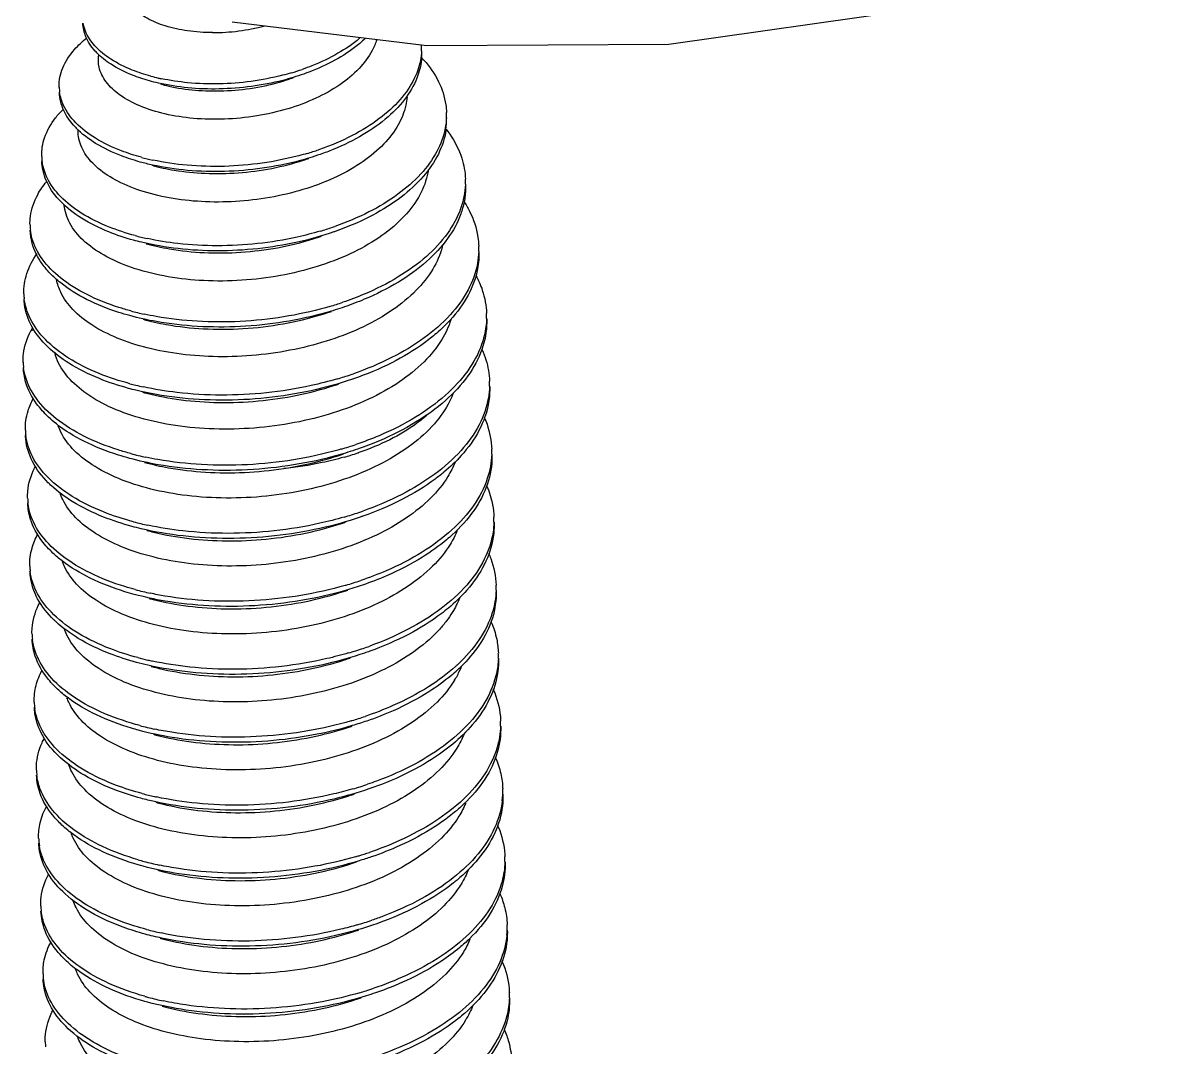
# Model space of a CAD drawing. Header units: millimetres. Extents: x 1760 to 2124, y -231 to 22.
# Drawn here: x 1901.739 to 1906.304, y -214.45 to -210.403 of the extents above; entities that cross this region are included whole.
import ezdxf

# ---------------------------------------------------------------- set-up
doc = ezdxf.new("R2010")
doc.units = ezdxf.units.MM

msp = doc.modelspace()

# ---------------------------------------------------------------- linework, layer by layer
at = {"color": 7, "linetype": 'Continuous'}
msp.add_line((1901.7697, -211.62), (1901.7834, -211.6127), dxfattribs=at)
msp.add_lwpolyline([(1902.5659, -210.3988), (1903.335, -210.492), (1904.2913, -210.487), (1905.2387, -210.3515), (1906.1203, -210.0899), (1906.8901, -209.713), (1907.5163, -209.2325), (1907.8921, -208.79)], dxfattribs=at)
for centre, radius, start, end in [((1902.4911, -209.6547), 0.7859, 277.3534, 284.8814), ((1902.489, -209.6457), 0.7952, 269.9437, 277.4243), ((1903.0642, -210.5012), 0.2504, 1.9175, 2.7029), ((1903.0672, -210.5011), 0.2473, 357.3324, 1.9215), ((1903.067, -210.5213), 0.2482, 355.7758, 1.9177), ((1902.4493, -209.8525), 0.7876, 254.8915, 257.1037), ((1902.5279, -209.6755), 0.9635, 286.4121, 289.063), ((1902.0542, -210.6512), 0.1724, 181.9379, 188.479), ((1902.46, -209.807), 0.8344, 257.088, 257.9641), ((1903.1267, -210.7853), 0.2866, 352.2297, 1.7807), ((1903.1279, -210.7651), 0.2848, 357.7656, 1.7948), ((1902.1694, -210.6034), 0.3078, 221.3547, 224.1718), ((1902.0031, -210.9241), 0.1904, 181.7668, 187.6599), ((1902.5441, -209.8404), 1.1239, 286.4312, 288.8646), ((1902.4573, -209.9988), 0.9679, 255.0301, 257.7483), ((1903.1951, -211.0304), 0.2927, 358.0372, 1.9397), ((1901.9872, -211.1946), 0.2208, 181.9341, 187.1316), ((1902.5687, -210.057), 1.2184, 288.8236, 289.3061), ((1902.4532, -210.2249), 1.0538, 255.0781, 256.4278), ((1902.4642, -210.1795), 1.1005, 256.4244, 257.6702), ((1902.5581, -210.0252), 1.252, 286.5, 288.8152), ((1903.2225, -211.2956), 0.3179, 358.1904, 1.8001), ((1901.9573, -211.467), 0.2152, 181.7396, 186.984), ((1902.5725, -210.2351), 1.3427, 286.409, 288.7015), ((1902.4619, -210.4311), 1.1489, 255.0355, 257.7577), ((1903.2605, -211.562), 0.3108, 358.2616, 1.9307), ((1902.0455, -211.765), 0.3116, 149.2944, 152.258), ((1901.973, -211.7362), 0.2336, 181.952, 186.8584), ((1902.5848, -210.4629), 1.4039, 286.4128, 288.726), ((1902.5963, -210.4977), 1.3673, 288.7345, 289.1389), ((1902.4671, -210.6773), 1.1912, 255.14, 256.2833), ((1902.4789, -210.6288), 1.2411, 256.2827, 257.7112), ((1903.2571, -211.8293), 0.3259, 358.2898, 1.8138), ((1901.9674, -212.0064), 0.2193, 181.7025, 186.8688), ((1902.597, -210.7121), 1.4321, 286.2419, 288.6428), ((1902.4813, -210.9179), 1.2285, 255.0846, 257.9195), ((1902.6879, -210.9979), 1.1661, 285.9232, 288.7206), ((1902.7008, -211.0366), 1.1253, 288.7351, 288.9781), ((1903.2805, -212.0979), 0.3113, 358.2785, 1.9049), ((1901.9903, -212.2734), 0.2334, 181.9917, 186.8914), ((1902.6064, -210.9785), 1.4348, 286.2716, 288.6932), ((1902.6201, -211.0199), 1.3912, 288.7023, 289.3914), ((1902.4878, -211.1962), 1.2189, 255.1601, 256.5778), ((1902.5007, -211.1425), 1.2741, 256.5739, 257.8295), ((1903.2745, -212.3667), 0.3259, 358.3084, 1.8372), ((1901.9882, -212.5436), 0.2226, 181.6958, 186.8219), ((1902.6143, -211.2439), 1.4381, 286.21, 288.6277), ((1902.4996, -211.4537), 1.2304, 255.0791, 257.9186), ((1902.5992, -211.1933), 1.4909, 286.0858, 286.2235), ((1903.2972, -212.635), 0.312, 358.2392, 1.8682), ((1902.0064, -212.8107), 0.2321, 182.0124, 186.9286), ((1902.6243, -211.5173), 1.4332, 286.2632, 288.6893), ((1902.6405, -211.5658), 1.3821, 288.6975, 289.8196), ((1903.2925, -212.9041), 0.3253, 358.3234, 1.8625), ((1902.5067, -211.7273), 1.2252, 255.1559, 257.0254), ((1902.5203, -211.6694), 1.2846, 257.0149, 257.8234), ((1902.9902, -212.4364), 0.6858, 311.982, 312.9583), ((1902.9785, -212.443), 0.704, 309.9475, 312.9408), ((1903.1218, -212.8017), 0.3794, 328.2729, 335.0236), ((1903.0062, -212.4731), 0.6632, 312.9559, 314.2319), ((1903.1484, -212.8145), 0.3499, 335.0799, 337.7254), ((1902.0077, -213.0808), 0.2247, 181.6964, 188.0805), ((1902.619, -211.739), 1.4822, 286.3193, 286.4932), ((1902.6325, -211.7837), 1.4354, 286.4824, 288.6236), ((1903.3106, -213.1722), 0.316, 358.2314, 1.8236), ((1902.5173, -211.9902), 1.2313, 255.0712, 257.9073), ((1902.022, -213.348), 0.2303, 182.0158, 186.9586), ((1902.6421, -212.0557), 1.432, 286.2547, 288.6841), ((1903.3133, -213.4414), 0.322, 353.601, 1.9009), ((1902.5258, -212.2583), 1.2317, 255.1514, 257.4701), ((1902.5399, -212.1963), 1.2952, 257.4529, 257.8199), ((1902.0271, -213.6179), 0.2266, 181.714, 189.4104), ((1902.5186, -212.589), 1.1676, 253.8511, 255.0492), ((1902.5351, -212.526), 1.2327, 255.065, 257.8959), ((1902.6386, -212.2837), 1.4744, 286.3157, 286.9005), ((1902.6516, -212.326), 1.4301, 286.8937, 288.6185), ((1903.3254, -213.7094), 0.3186, 358.2249, 1.7966), ((1902.0371, -213.8854), 0.2281, 181.9994, 186.9773), ((1902.5448, -212.789), 1.2385, 255.1469, 257.912), ((1902.6597, -212.5936), 1.4313, 286.2463, 288.6778), ((1903.3324, -213.9788), 0.3203, 354.7284, 1.9222), ((1902.0464, -214.155), 0.2286, 181.7471, 190.7375), ((1902.6707, -212.8683), 1.4249, 287.3082, 288.615), ((1902.5389, -213.1156), 1.1787, 254.3181, 255.0438), ((1902.553, -213.0613), 1.2348, 255.0608, 257.8847), ((1902.6583, -212.829), 1.4661, 286.3113, 287.3111), ((1903.3405, -214.2466), 0.3209, 358.2273, 1.7813), ((1902.9888, -213.7463), 0.756, 308.9824, 309.7034), ((1902.052, -214.4229), 0.2255, 181.9616, 186.981)]:
    msp.add_arc(centre, radius, start, end, dxfattribs=at)
for points, start_tangent, end_tangent in [([(1902.4882, -210.4408), (1902.3895, -210.434), (1902.3014, -210.4144), (1902.2292, -210.3837), (1902.177, -210.3441), (1902.1634, -210.3275)], (-0.999999, 0.001515), (-0.576495, 0.817101)), ([(1902.0309, -210.521), (1902.0241, -210.5137), (1901.9863, -210.4548), (1901.9754, -210.4035)], (-0.698826, 0.715292), (-0.035839, 0.999358)), ([(1902.244, -210.6129), (1902.1708, -210.5887), (1902.0861, -210.5458), (1902.0234, -210.4935), (1901.9856, -210.4346), (1901.9768, -210.4032)], (-0.965355, 0.260939), (-0.16855, 0.985693)), ([(1901.8819, -210.6571), (1901.8818, -210.6552), (1901.8963, -210.5802), (1901.9424, -210.5076), (1901.9905, -210.4618)], (-0.033157, 0.99945), (0.778424, 0.627739)), ([(1903.0722, -210.4604), (1903.069, -210.4632), (1902.9835, -210.5226), (1902.8807, -210.572), (1902.8426, -210.5861)], (-0.759244, -0.650806), (-0.945084, -0.326827)), ([(1903.0914, -210.4639), (1903.0696, -210.4833), (1902.9842, -210.5428), (1902.8813, -210.5921), (1902.8485, -210.6044)], (-0.724146, -0.689647), (-0.943126, -0.332436)), ([(1903.1368, -210.4685), (1903.119, -210.5114)], (-0.296594, -0.955004), (-0.466598, -0.884469)), ([(1902.2383, -210.6313), (1902.1715, -210.6089), (1902.0868, -210.5659), (1902.0309, -210.521)], (-0.963005, 0.269483), (-0.698826, 0.715292)), ([(1903.119, -210.5114), (1903.0673, -210.5824), (1902.991, -210.6469), (1902.8958, -210.7005), (1902.7856, -210.742), (1902.6625, -210.7702), (1902.5348, -210.7829), (1902.4125, -210.7798), (1902.3, -210.7621), (1902.2001, -210.7302), (1902.1209, -210.6867), (1902.0671, -210.6351), (1902.0398, -210.5778), (1902.0384, -210.5269)], (-0.466598, -0.884469), (0.164577, 0.986364)), ([(1903.3143, -210.5126), (1903.2991, -210.5895), (1903.2541, -210.6744), (1903.1811, -210.7536), (1903.0831, -210.824), (1902.9642, -210.8827), (1902.9075, -210.9039)], (-0.046352, -0.998925), (-0.946217, -0.323533)), ([(1903.3145, -210.5396), (1903.2998, -210.6096), (1903.2548, -210.6946), (1903.1818, -210.7738), (1903.0838, -210.8441), (1902.9648, -210.9028), (1902.9136, -210.9222)], (-0.073129, -0.997322), (-0.944505, -0.328498)), ([(1903.3132, -210.5384), (1903.3234, -210.5495), (1903.3814, -210.6348), (1903.4099, -210.7258), (1903.4126, -210.7562)], (0.68626, -0.727357), (0.031398, -0.999507)), ([(1902.8485, -210.6044), (1902.7654, -210.6296), (1902.6414, -210.6536), (1902.5145, -210.6635), (1902.3903, -210.659), (1902.2742, -210.6404), (1902.2383, -210.6313)], (-0.943126, -0.332436), (-0.963005, 0.269483)), ([(1902.8002, -210.5997), (1902.7648, -210.6094), (1902.6407, -210.6335), (1902.5138, -210.6434), (1902.3896, -210.6388), (1902.286, -210.623)], (-0.959189, -0.282765), (-0.978012, 0.20855)), ([(1902.2827, -210.6438), (1902.3146, -210.652), (1902.4189, -210.6682), (1902.5328, -210.6709), (1902.6519, -210.6589), (1902.767, -210.6323), (1902.8065, -210.6193)], (0.961938, -0.273267), (0.941687, 0.33649)), ([(1901.9384, -210.8068), (1901.9001, -210.749), (1901.8825, -210.6772)], (-0.660444, 0.750876), (-0.033157, 0.99945)), ([(1902.2073, -210.9338), (1902.1277, -210.9081), (1902.0253, -210.8585), (1901.948, -210.7978), (1901.8994, -210.7289), (1901.8837, -210.6767)], (-0.965838, 0.259145), (-0.146812, 0.989164)), ([(1903.2569, -210.696), (1903.252, -210.7281), (1903.2221, -210.8049)], (-0.084985, -0.996382), (-0.489375, -0.872073)), ([(1901.8128, -210.9299), (1901.8242, -210.8562), (1901.8674, -210.7779), (1901.8971, -210.7441)], (-0.030847, 0.999524), (0.703394, 0.7108)), ([(1903.4125, -210.7762), (1903.4076, -210.8191), (1903.3742, -210.9114), (1903.3111, -210.9994), (1903.2205, -211.0799), (1903.1058, -211.1499), (1902.9715, -211.2069)], (-0.03892, -0.999242), (-0.943764, -0.33062)), ([(1902.2018, -210.9523), (1902.1283, -210.9283), (1902.026, -210.8786), (1901.9487, -210.8179)], (-0.963969, 0.266015), (-0.696556, 0.717503)), ([(1903.2221, -210.8049), (1903.165, -210.8809), (1903.0835, -210.95), (1902.9801, -211.0096), (1902.8613, -211.0564), (1902.731, -211.0894), (1902.5957, -211.1072), (1902.4604, -211.1095), (1902.3318, -211.0966), (1902.2138, -211.0689), (1902.1138, -211.0284), (1902.0363, -210.9774), (1901.9835, -210.918), (1901.9582, -210.8521), (1901.9564, -210.8262)], (-0.489375, -0.872073), (0.016506, 0.999864)), ([(1903.4107, -210.824), (1903.4082, -210.8393), (1903.3749, -210.9316), (1903.3117, -211.0196), (1903.2211, -211.1), (1903.1064, -211.17), (1902.9722, -211.2271), (1902.9671, -211.2289)], (-0.135014, -0.990844), (-0.945228, -0.326411)), ([(1903.4113, -210.8224), (1903.4256, -210.8419), (1903.4732, -210.9373), (1903.4876, -211.0205)], (0.612546, -0.790435), (0.03362, -0.999435)), ([(1902.9136, -210.9222), (1902.8299, -210.9477), (1902.6847, -210.9769), (1902.5356, -210.9895), (1902.3889, -210.9852), (1902.2511, -210.9644), (1902.2018, -210.9523)], (-0.944505, -0.328498), (-0.963969, 0.266015)), ([(1902.862, -210.9184), (1902.8292, -210.9275), (1902.6841, -210.9567), (1902.5349, -210.9694), (1902.3883, -210.9651), (1902.2519, -210.9446)], (-0.959101, -0.283064), (-0.977219, 0.212232)), ([(1902.176, -211.2616), (1902.0776, -211.2286), (1901.9699, -211.1743), (1901.8879, -211.1089), (1901.8351, -211.0352), (1901.8138, -210.9566), (1901.8135, -210.9501)], (-0.964513, 0.264035), (-0.030847, 0.999524)), ([(1902.1819, -211.2432), (1902.0769, -211.2085), (1901.9692, -211.1542), (1901.8873, -211.0887), (1901.8345, -211.0151), (1901.8144, -210.9495)], (-0.966249, 0.25761), (-0.132725, 0.991153)), ([(1902.2488, -210.9653), (1902.3367, -210.9846), (1902.4583, -210.997), (1902.5892, -210.9949), (1902.7218, -210.9773), (1902.8473, -210.9451), (1902.8686, -210.9379)], (0.963243, -0.26863), (0.943713, 0.330765)), ([(1903.3406, -210.9836), (1903.3366, -211.0053), (1903.3015, -211.0927)], (-0.140815, -0.990036), (-0.503449, -0.864025)), ([(1901.7665, -211.2021), (1901.7682, -211.167), (1901.7968, -211.0814), (1901.8317, -211.03)], (-0.033681, 0.999433), (0.633998, 0.773335)), ([(1903.4876, -211.0404), (1903.4686, -211.1373), (1903.4164, -211.2347), (1903.3332, -211.3256), (1903.222, -211.4066), (1903.0872, -211.475), (1903.0031, -211.5069)], (-0.034262, -0.999413), (-0.947136, -0.320832)), ([(1903.4883, -211.0406), (1903.4884, -211.0571), (1903.4823, -211.1108)], (0.03362, -0.999435), (-0.198108, -0.98018)), ([(1903.3015, -211.0927), (1903.2368, -211.1761), (1903.1448, -211.2517), (1903.0315, -211.3154), (1902.9011, -211.3656), (1902.756, -211.4012), (1902.6033, -211.42), (1902.4533, -211.4213), (1902.3126, -211.4059), (1902.1821, -211.374), (1902.0704, -211.3272), (1901.985, -211.2689), (1901.9289, -211.2031), (1901.9024, -211.1304), (1901.9013, -211.1206)], (-0.503449, -0.864025), (-0.080211, 0.996778)), ([(1903.4823, -211.1108), (1903.4693, -211.1575), (1903.4171, -211.2548), (1903.3338, -211.3457)], (-0.198108, -0.98018), (-0.749248, -0.66229)), ([(1903.4814, -211.108), (1903.5036, -211.1462), (1903.5369, -211.2488), (1903.5402, -211.2856)], (0.547181, -0.837014), (0.031465, -0.999505)), ([(1901.8451, -211.3914), (1901.8151, -211.3553), (1901.7748, -211.2729), (1901.7672, -211.2222)], (-0.688579, 0.725161), (-0.033681, 0.999433)), ([(1902.1652, -211.541), (1902.1174, -211.527), (1901.9896, -211.4753), (1901.8873, -211.4104), (1901.8145, -211.3351), (1901.7742, -211.2528), (1901.7681, -211.2221)], (-0.965998, 0.258548), (-0.124105, 0.992269)), ([(1902.9671, -211.2289), (1902.8236, -211.2692), (1902.6665, -211.2949), (1902.5071, -211.3035), (1902.3517, -211.2948), (1902.2066, -211.2694), (1902.176, -211.2616)], (-0.945228, -0.326411), (-0.964513, 0.264035)), ([(1902.2257, -211.2752), (1902.3174, -211.2955), (1902.455, -211.3104), (1902.6001, -211.3089), (1902.7453, -211.2909), (1902.8854, -211.2566), (1902.9192, -211.2454)], (0.963957, -0.266058), (0.944689, 0.327966)), ([(1902.9136, -211.2256), (1902.8229, -211.2491), (1902.6658, -211.2748), (1902.5064, -211.2833), (1902.351, -211.2746), (1902.2292, -211.2546)], (-0.958776, -0.284162), (-0.976923, 0.21359)), ([(1903.3984, -211.2773), (1903.3958, -211.2881), (1903.3586, -211.3756)], (-0.213382, -0.976969), (-0.51302, -0.858377)), ([(1901.7422, -211.4735), (1901.7539, -211.3936), (1901.7944, -211.3146)], (-0.030519, 0.999534), (0.577735, 0.816225)), ([(1903.5402, -211.3056), (1903.535, -211.354), (1903.4979, -211.458), (1903.4269, -211.5569), (1903.3249, -211.6472), (1903.1958, -211.7256), (1903.0446, -211.7894)], (-0.031532, -0.999503), (-0.944725, -0.327864)), ([(1903.5409, -211.3057), (1903.5357, -211.3741), (1903.4985, -211.4781), (1903.4276, -211.577), (1903.3729, -211.6299)], (0.031465, -0.999505), (-0.758125, -0.652109)), ([(1903.3586, -211.3756), (1903.293, -211.4595), (1903.2, -211.5368), (1903.0846, -211.6032), (1902.9541, -211.6554), (1902.8127, -211.6929), (1902.6615, -211.7156), (1902.5088, -211.7218), (1902.3634, -211.7119), (1902.2298, -211.687), (1902.1109, -211.6481), (1902.0111, -211.5965), (1901.9361, -211.5354), (1901.8881, -211.4673), (1901.8715, -211.4172)], (-0.51302, -0.858377), (-0.187152, 0.982331)), ([(1903.3338, -211.3457), (1903.2226, -211.4268), (1903.0879, -211.4951), (1903.0094, -211.5251)], (-0.749248, -0.66229), (-0.945639, -0.325218)), ([(1902.1607, -211.5597), (1902.118, -211.5471), (1901.9903, -211.4954), (1901.8879, -211.4305), (1901.8451, -211.3914)], (-0.964723, 0.263267), (-0.688579, 0.725161)), ([(1903.5292, -211.4007), (1903.5544, -211.459), (1903.5711, -211.5515)], (0.473295, -0.880904), (0.033527, -0.999438)), ([(1901.8379, -211.6841), (1901.8278, -211.674), (1901.7681, -211.5915), (1901.7434, -211.5034), (1901.7429, -211.4937)], (-0.720894, 0.693045), (-0.030519, 0.999534)), ([(1902.1616, -211.8287), (1902.0399, -211.7884), (1901.9191, -211.7273), (1901.8271, -211.6539), (1901.7675, -211.5713), (1901.7437, -211.4931)], (-0.966535, 0.256535), (-0.121356, 0.992609)), ([(1903.0094, -211.5251), (1902.9348, -211.5483), (1902.7694, -211.5845), (1902.5983, -211.6026), (1902.4283, -211.6021), (1902.266, -211.5832), (1902.1607, -211.5597)], (-0.945639, -0.325218), (-0.964723, 0.263267)), ([(1902.9518, -211.5231), (1902.9341, -211.5282), (1902.7688, -211.5644), (1902.5977, -211.5825), (1902.4276, -211.5819), (1902.2653, -211.5631), (1902.2183, -211.5538)], (-0.959212, -0.282687), (-0.977188, 0.212375)), ([(1902.2132, -211.5741), (1902.305, -211.5947), (1902.4517, -211.6114), (1902.6083, -211.6108), (1902.7678, -211.5918), (1902.9196, -211.5553), (1902.9587, -211.5426)], (0.964365, -0.264575), (0.945229, 0.326407)), ([(1903.5711, -211.5714), (1903.5518, -211.6731), (1903.4968, -211.7773), (1903.4085, -211.8745), (1903.2903, -211.9611), (1903.1468, -212.0341), (1903.0548, -212.069)], (-0.030325, -0.99954), (-0.947457, -0.319883)), ([(1903.5717, -211.5716), (1903.5719, -211.5858), (1903.5524, -211.6933), (1903.4975, -211.7975), (1903.4091, -211.8946), (1903.2909, -211.9813), (1903.1475, -212.0543), (1903.0611, -212.0872)], (0.033527, -0.999438), (-0.94605, -0.324021)), ([(1903.4298, -211.5768), (1903.3943, -211.654)], (-0.301419, -0.953492), (-0.520009, -0.85416)), ([(1901.7396, -211.7442), (1901.7409, -211.7103), (1901.7697, -211.62)], (-0.033964, 0.999423), (0.465258, 0.885175)), ([(1903.3943, -211.654), (1903.3242, -211.7419), (1903.2266, -211.8215), (1903.1044, -211.8902), (1902.9645, -211.9443), (1902.8119, -211.9826), (1902.653, -212.0038), (1902.4939, -212.0075), (1902.3415, -211.994), (1902.2003, -211.9637), (1902.0774, -211.9182), (1901.9795, -211.8606), (1901.9088, -211.7932), (1901.8676, -211.7175), (1901.864, -211.7045)], (-0.520009, -0.85416), (-0.237054, 0.971496)), ([(1903.3729, -211.6299), (1903.3255, -211.6674), (1903.1964, -211.7458), (1903.0453, -211.8095), (1903.0407, -211.8111)], (-0.758125, -0.652109), (-0.945888, -0.324493)), ([(1902.1556, -211.847), (1902.0406, -211.8086), (1901.9198, -211.7475), (1901.8379, -211.6841)], (-0.965005, 0.262232), (-0.720894, 0.693045)), ([(1903.5539, -211.6945), (1903.5787, -211.7768), (1903.5828, -211.8189)], (0.402344, -0.915489), (0.031685, -0.999498)), ([(1901.8394, -211.9604), (1901.7928, -211.9079), (1901.7492, -211.821), (1901.7402, -211.7643)], (-0.727451, 0.686159), (-0.033964, 0.999423)), ([(1902.1651, -212.105), (1902.1151, -212.0904), (1901.9791, -212.0358), (1901.87, -211.9672), (1901.7921, -211.8877), (1901.7485, -211.8008), (1901.7411, -211.7641)], (-0.966212, 0.257748), (-0.119337, 0.992854)), ([(1903.0407, -211.8111), (1902.8781, -211.8564), (1902.7015, -211.8848), (1902.5224, -211.8938), (1902.348, -211.8836), (1902.1853, -211.8547), (1902.1556, -211.847)], (-0.945888, -0.324493), (-0.965005, 0.262232)), ([(1902.2111, -211.8622), (1902.2269, -211.8663), (1902.3634, -211.8922), (1902.512, -211.9028), (1902.6681, -211.8968), (1902.8229, -211.8741), (1902.9677, -211.836), (1902.987, -211.8296)], (0.964702, -0.263345), (0.945549, 0.32548)), ([(1902.9815, -211.8096), (1902.8774, -211.8362), (1902.7008, -211.8646), (1902.5218, -211.8737), (1902.3474, -211.8634), (1902.2147, -211.8415)], (-0.959208, -0.282702), (-0.977072, 0.212908)), ([(1903.5828, -211.839), (1903.5782, -211.8847), (1903.5416, -211.9914), (1903.4702, -212.093), (1903.3669, -212.1858), (1903.2358, -212.2664), (1903.082, -212.3321)], (-0.029817, -0.999555), (-0.943268, -0.332032)), ([(1903.5835, -211.8391), (1903.5789, -211.9048), (1903.5422, -212.0115), (1903.4708, -212.1131), (1903.4029, -212.1782)], (0.031685, -0.999498), (-0.768447, -0.639914)), ([(1901.7482, -212.0129), (1901.7587, -211.9362), (1901.7795, -211.8866)], (-0.030097, 0.999547), (0.472378, 0.881396)), ([(1903.4402, -211.8651), (1903.4263, -211.8968), (1903.3649, -211.9869), (1903.2753, -212.0694), (1903.1611, -212.1413), (1903.027, -212.2001), (1902.8783, -212.2438), (1902.7209, -212.2709), (1902.5613, -212.2807), (1902.4057, -212.2732), (1902.2604, -212.249), (1902.1313, -212.2094), (1902.0235, -212.1563), (1901.9414, -212.0923), (1901.8883, -212.0202), (1901.8774, -211.9948)], (-0.356686, -0.934224), (-0.33586, 0.941912)), ([(1902.1606, -212.1238), (1902.1157, -212.1106), (1901.9798, -212.056), (1901.8707, -211.9874), (1901.8394, -211.9604)], (-0.965029, 0.262142), (-0.727451, 0.686159)), ([(1903.3406, -211.9485), (1903.2947, -211.9857), (1903.1885, -212.05), (1903.0667, -212.1008)], (-0.74167, -0.670764), (-0.945642, -0.32521)), ([(1903.562, -211.9616), (1903.5729, -211.9891), (1903.5916, -212.0876)], (0.407364, -0.913266), (0.033202, -0.999449)), ([(1901.8514, -212.2323), (1901.8386, -212.2199), (1901.7765, -212.1364), (1901.7498, -212.0473), (1901.7489, -212.0331)], (-0.733453, 0.67974), (-0.030097, 0.999547)), ([(1902.1756, -212.3744), (1902.0568, -212.3355), (1901.9328, -212.2739), (1901.8379, -212.1997), (1901.7759, -212.1162), (1901.7497, -212.0326)], (-0.966614, 0.256237), (-0.119577, 0.992825)), ([(1903.0611, -212.0872), (1902.9846, -212.1111), (1902.8086, -212.1497), (1902.6266, -212.1691), (1902.4457, -212.1686), (1902.2731, -212.1488), (1902.1606, -212.1238)], (-0.94605, -0.324021), (-0.965029, 0.262142)), ([(1902.9975, -212.087), (1902.9839, -212.0909), (1902.8079, -212.1296), (1902.6259, -212.1489), (1902.445, -212.1485), (1902.2724, -212.1286), (1902.2242, -212.1192)], (-0.960026, -0.27991), (-0.977778, 0.209642)), ([(1902.7693, -212.1639), (1902.9246, -212.1312), (1903.0044, -212.1067)], (0.988487, 0.151307), (0.94569, 0.325071)), ([(1903.0078, -212.1193), (1902.9207, -212.1408), (1902.7693, -212.1639)], (-0.96156, -0.274594), (-0.995232, -0.097537)), ([(1903.5916, -212.1073), (1903.5742, -212.2039), (1903.5209, -212.3087), (1903.4341, -212.4066), (1903.3171, -212.4941), (1903.1746, -212.568), (1903.0737, -212.6067)], (-0.029912, -0.999553), (-0.947538, -0.319645)), ([(1903.5922, -212.1077), (1903.5924, -212.1162), (1903.5748, -212.2241), (1903.5216, -212.3288), (1903.4347, -212.4267), (1903.4133, -212.4454)], (0.033202, -0.999449), (-0.766127, -0.642689)), ([(1901.757, -212.2815), (1901.7578, -212.253), (1901.7844, -212.1625), (1901.7889, -212.154)], (-0.034597, 0.999401), (0.475044, 0.879962)), ([(1902.2192, -212.1397), (1902.3143, -212.161), (1902.4602, -212.1782), (1902.6142, -212.1793), (1902.7693, -212.1639)], (0.964752, -0.26316), (0.988487, 0.151307)), ([(1903.4471, -212.1385), (1903.4184, -212.1953)], (-0.371042, -0.928616), (-0.52497, -0.851121)), ([(1903.4184, -212.1953), (1903.3499, -212.2808), (1903.2549, -212.359), (1903.1362, -212.4268), (1903.0008, -212.4808), (1902.8536, -212.5197), (1902.6995, -212.5427), (1902.5439, -212.5493), (1902.3934, -212.5394), (1902.2531, -212.5137), (1902.1279, -212.4731), (1902.0249, -212.4203), (1901.9469, -212.3576), (1901.8959, -212.2866), (1901.8851, -212.2604)], (-0.52497, -0.851121), (-0.321617, 0.94687)), ([(1903.4029, -212.1782), (1903.3675, -212.2059), (1903.2364, -212.2866), (1903.0827, -212.3523), (1903.0715, -212.3562)], (-0.768447, -0.639914), (-0.946075, -0.323948)), ([(1902.1698, -212.3928), (1902.0574, -212.3556), (1901.9335, -212.294), (1901.8514, -212.2323)], (-0.965137, 0.261747), (-0.733453, 0.67974)), ([(1903.5724, -212.2341), (1903.595, -212.3077), (1903.6002, -212.3562)], (0.396312, -0.918116), (0.032069, -0.999486)), ([(1901.8572, -212.4981), (1901.8138, -212.4502), (1901.7682, -212.3636), (1901.7576, -212.3017)], (-0.727895, 0.685689), (-0.034597, 0.999401)), ([(1902.1828, -212.6426), (1902.1412, -212.6307), (1902.0038, -212.5769), (1901.893, -212.509), (1901.8132, -212.43), (1901.7675, -212.3434), (1901.7585, -212.3014)], (-0.966191, 0.257829), (-0.11985, 0.992792)), ([(1903.0715, -212.3562), (1902.9125, -212.4007), (1902.7325, -212.4304), (1902.5498, -212.4404), (1902.3718, -212.4306), (1902.2055, -212.4019), (1902.1698, -212.3928)], (-0.946075, -0.323948), (-0.965137, 0.261747)), ([(1902.2285, -212.4088), (1902.2546, -212.4155), (1902.3952, -212.4406), (1902.5443, -212.4499), (1902.7001, -212.4429), (1902.856, -212.4191), (1903.003, -212.3796), (1903.0141, -212.3759)], (0.96487, -0.262729), (0.945781, 0.324806)), ([(1903.0084, -212.3558), (1902.9118, -212.3806), (1902.7318, -212.4102), (1902.5492, -212.4202), (1902.3712, -212.4105), (1902.2321, -212.3879)], (-0.959896, -0.280356), (-0.977513, 0.210874)), ([(1903.6003, -212.3763), (1903.5967, -212.4156), (1903.5622, -212.5224), (1903.4928, -212.6244), (1903.3912, -212.7179), (1903.2616, -212.7993), (1903.1091, -212.866)], (-0.029517, -0.999564), (-0.940753, -0.339094)), ([(1903.6009, -212.3764), (1903.5974, -212.4357), (1903.5628, -212.5426), (1903.4934, -212.6446), (1903.4201, -212.7157)], (0.032069, -0.999486), (-0.768725, -0.63958)), ([(1901.7657, -212.5502), (1901.7745, -212.4788), (1901.7972, -212.4234)], (-0.029885, 0.999553), (0.474111, 0.880465)), ([(1903.4555, -212.4079), (1903.4271, -212.4639)], (-0.373455, -0.927648), (-0.52497, -0.851121)), ([(1903.4271, -212.4639), (1903.358, -212.5501), (1903.2613, -212.6292), (1903.1423, -212.6967), (1903.0081, -212.7499), (1902.8598, -212.7888), (1902.7017, -212.812), (1902.5428, -212.8178), (1902.3925, -212.8068), (1902.2547, -212.7806), (1902.1306, -212.7393), (1902.0275, -212.685), (1901.9509, -212.6213), (1901.9026, -212.551), (1901.8951, -212.5327)], (-0.52497, -0.851121), (-0.338225, 0.941065)), ([(1903.4133, -212.4454), (1903.3177, -212.5142), (1903.1753, -212.5882), (1903.0802, -212.6248)], (-0.766127, -0.642689), (-0.9461, -0.323874)), ([(1902.1785, -212.6614), (1902.1419, -212.6508), (1902.0045, -212.5971), (1901.8937, -212.5292), (1901.8572, -212.4981)], (-0.965046, 0.262082), (-0.727895, 0.685689)), ([(1903.5792, -212.4985), (1903.5881, -212.5202), (1903.609, -212.6249)], (0.408058, -0.912956), (0.032621, -0.999468)), ([(1901.8693, -212.7699), (1901.8608, -212.7618), (1901.7967, -212.6788), (1901.7678, -212.5899), (1901.7663, -212.5703)], (-0.73434, 0.678781), (-0.029885, 0.999553)), ([(1902.1929, -212.9116), (1902.0823, -212.876), (1901.9568, -212.8152), (1901.8601, -212.7417), (1901.796, -212.6587), (1901.7671, -212.57)], (-0.966574, 0.256389), (-0.119086, 0.992884)), ([(1903.0802, -212.6248), (1903.013, -212.646), (1902.8373, -212.6857), (1902.6552, -212.7062), (1902.4738, -212.7068), (1902.3004, -212.688), (1902.1785, -212.6614)], (-0.9461, -0.323874), (-0.965046, 0.262082)), ([(1902.2372, -212.6774), (1902.2529, -212.6815), (1902.3912, -212.7077), (1902.5414, -212.7184), (1902.7, -212.7124), (1902.8579, -212.6892), (1903.0058, -212.6502), (1903.0228, -212.6445)], (0.964866, -0.262741), (0.945785, 0.324793)), ([(1903.0123, -212.6258), (1902.8366, -212.6656), (1902.6545, -212.686), (1902.4731, -212.6867), (1902.2998, -212.6679), (1902.2421, -212.6569)], (-0.960848, -0.277078), (-0.977777, 0.209647)), ([(1903.609, -212.6446), (1903.5936, -212.7348), (1903.5424, -212.8399), (1903.4575, -212.9383)], (-0.030439, -0.999537), (-0.731827, -0.681491)), ([(1903.6097, -212.645), (1903.6097, -212.6471), (1903.5943, -212.755), (1903.5431, -212.86), (1903.4688, -212.9483)], (0.032621, -0.999468), (-0.716468, -0.69762)), ([(1901.7744, -212.8188), (1901.7748, -212.7956), (1901.7993, -212.7051), (1901.8059, -212.692)], (-0.034903, 0.999391), (0.472572, 0.881292)), ([(1903.4649, -212.6749), (1903.4358, -212.7326)], (-0.368447, -0.929649), (-0.52497, -0.851121)), ([(1903.4201, -212.7157), (1903.3919, -212.738), (1903.2623, -212.8195), (1903.1097, -212.8861), (1903.0889, -212.8935)], (-0.768725, -0.63958), (-0.946064, -0.323981)), ([(1903.4358, -212.7326), (1903.4128, -212.7661), (1903.3859, -212.7986), (1903.355, -212.8301)], (-0.52497, -0.851121), (-0.727071, -0.686563)), ([(1902.1872, -212.9301), (1902.083, -212.8961), (1901.9575, -212.8353), (1901.8693, -212.7699)], (-0.965128, 0.261778), (-0.73434, 0.678781)), ([(1903.355, -212.8301), (1903.2576, -212.9061), (1903.1378, -212.9715), (1903.0024, -213.0232), (1902.8554, -213.0601), (1902.7024, -213.0813), (1902.5488, -213.0864), (1902.4006, -213.0754), (1902.2624, -213.0489), (1902.1393, -213.0079), (1902.0383, -212.955), (1901.9622, -212.8926), (1901.9125, -212.8221), (1901.9024, -212.7973)], (-0.727071, -0.686563), (-0.319813, 0.947481)), ([(1903.5895, -212.7708), (1903.6112, -212.8387), (1903.6177, -212.8935)], (0.39825, -0.917277), (0.032486, -0.999472)), ([(1901.875, -213.0358), (1901.8351, -212.9924), (1901.7873, -212.9061), (1901.775, -212.839)], (-0.728586, 0.684955), (-0.034903, 0.999391)), ([(1902.2001, -213.1799), (1902.1675, -213.1706), (1902.0287, -213.1178), (1901.9162, -213.0507), (1901.8344, -212.9722), (1901.7866, -212.886), (1901.7759, -212.8387)], (-0.966158, 0.257949), (-0.120438, 0.992721)), ([(1903.0889, -212.8935), (1902.9403, -212.9357), (1902.7607, -212.9664), (1902.578, -212.9776), (1902.3995, -212.969), (1902.2323, -212.9414), (1902.1872, -212.9301)], (-0.946064, -0.323981), (-0.965128, 0.261778)), ([(1903.0256, -212.8931), (1902.9396, -212.9155), (1902.76, -212.9463), (1902.5774, -212.9574), (1902.3989, -212.9489), (1902.2494, -212.9252)], (-0.959935, -0.280223), (-0.977498, 0.210947)), ([(1902.246, -212.946), (1902.2593, -212.9496), (1902.398, -212.9761), (1902.5485, -212.987), (1902.7063, -212.9813), (1902.862, -212.9587), (1903.009, -212.9206), (1903.0315, -212.9131)], (0.964861, -0.262762), (0.94579, 0.32478)), ([(1903.6177, -212.9136), (1903.6151, -212.9465), (1903.5826, -213.0535), (1903.5152, -213.1559), (1903.4155, -213.2499), (1903.2874, -213.3322), (1903.1361, -213.3998), (1903.1008, -213.4122)], (-0.029278, -0.999571), (-0.947239, -0.320528)), ([(1903.6183, -212.9136), (1903.6157, -212.9666), (1903.5833, -213.0736), (1903.5159, -213.176), (1903.4373, -213.2531)], (0.032486, -0.999472), (-0.768972, -0.639283)), ([(1901.7831, -213.0874), (1901.7905, -213.0215), (1901.8149, -212.9601)], (-0.03, 0.99955), (0.475741, 0.879586)), ([(1903.4489, -212.9462), (1903.3422, -213.0265), (1903.2011, -213.1013), (1903.0909, -213.144)], (-0.743332, -0.668923), (-0.947576, -0.31953)), ([(1903.4306, -212.9828), (1903.3428, -213.0466), (1903.2017, -213.1215), (1903.0976, -213.1621)], (-0.766415, -0.642345), (-0.946104, -0.323863)), ([(1903.4445, -213.0012), (1903.3754, -213.0875), (1903.2784, -213.1667), (1903.159, -213.2344), (1903.0243, -213.2876), (1902.8759, -213.3264), (1902.7177, -213.3494), (1902.5589, -213.355), (1902.4087, -213.3439), (1902.2711, -213.3176), (1902.1475, -213.2763), (1902.0447, -213.2221), (1901.9682, -213.1584), (1901.9199, -213.0881), (1901.9126, -213.0703)], (-0.52497, -0.851121), (-0.339715, 0.940528)), ([(1902.1959, -213.1987), (1902.1682, -213.1908), (1902.0294, -213.1379), (1901.9168, -213.0708), (1901.875, -213.0358)], (-0.96505, 0.262067), (-0.728586, 0.684955)), ([(1903.5965, -213.0355), (1903.6032, -213.0513), (1903.6263, -213.1579), (1903.6264, -213.1621)], (0.408623, -0.912703), (0.031974, -0.999489)), ([(1901.8871, -213.3075), (1901.883, -213.3037), (1901.8169, -213.2212), (1901.7859, -213.1325), (1901.7838, -213.1076)], (-0.735306, 0.677736), (-0.03, 0.99955)), ([(1902.2101, -213.4488), (1902.108, -213.4164), (1901.9809, -213.3564), (1901.8824, -213.2836), (1901.8163, -213.201), (1901.7852, -213.1124)], (-0.966527, 0.256564), (-0.140984, 0.990012)), ([(1903.0976, -213.1621), (1903.0404, -213.1803), (1902.8654, -213.2212), (1902.6834, -213.2428), (1902.5018, -213.2446), (1902.3278, -213.227), (1902.1959, -213.1987)], (-0.946104, -0.323863), (-0.96505, 0.262067)), ([(1903.0355, -213.1614), (1902.8647, -213.201), (1902.6828, -213.2226), (1902.5012, -213.2245), (1902.3271, -213.2068), (1902.2594, -213.1941)], (-0.95971, -0.280991), (-0.977739, 0.209826)), ([(1902.2547, -213.2147), (1902.2648, -213.2174), (1902.4029, -213.2442), (1902.5515, -213.2555), (1902.706, -213.2507), (1902.8592, -213.2296), (1903.0065, -213.1928), (1903.0402, -213.1818)], (0.964858, -0.262773), (0.945775, 0.324823)), ([(1903.6264, -213.1819), (1903.613, -213.2658), (1903.5639, -213.3711), (1903.4808, -213.47), (1903.3672, -213.5589), (1903.2275, -213.6346), (1903.1082, -213.6813)], (-0.030715, -0.999528), (-0.947624, -0.319388)), ([(1903.6271, -213.1823), (1903.6136, -213.2859), (1903.5645, -213.3913), (1903.4815, -213.4901), (1903.4478, -213.5202)], (0.031974, -0.999489), (-0.766618, -0.642104)), ([(1903.4826, -213.2115), (1903.4532, -213.2698)], (-0.366474, -0.930428), (-0.52497, -0.851121)), ([(1901.7918, -213.3561), (1901.7919, -213.3383), (1901.8142, -213.2477), (1901.8228, -213.2302)], (-0.034912, 0.99939), (0.470011, 0.882661)), ([(1903.4373, -213.2531), (1903.4161, -213.27), (1903.2881, -213.3523), (1903.1367, -213.4199), (1903.1063, -213.4307)], (-0.768972, -0.639283), (-0.946057, -0.324)), ([(1903.4532, -213.2698), (1903.3848, -213.3553), (1903.2909, -213.4328), (1903.1737, -213.5001), (1903.0392, -213.5542), (1902.8921, -213.5935), (1902.7372, -213.617), (1902.5826, -213.6239), (1902.4326, -213.6145), (1902.2919, -213.5893), (1902.1655, -213.5488), (1902.061, -213.4957), (1901.9828, -213.4332), (1901.9314, -213.3624), (1901.9201, -213.3353)], (-0.52497, -0.851121), (-0.323572, 0.946203)), ([(1902.2046, -213.4673), (1902.1086, -213.4365), (1901.9816, -213.3766), (1901.8871, -213.3075)], (-0.965116, 0.261822), (-0.735306, 0.677736)), ([(1903.6067, -213.3074), (1903.6272, -213.3696), (1903.6351, -213.4308)], (0.400044, -0.916496), (0.032897, -0.999459)), ([(1901.8928, -213.5734), (1901.8564, -213.5345), (1901.8066, -213.4486), (1901.7924, -213.3762)], (-0.729233, 0.684265), (-0.034912, 0.99939)), ([(1902.1939, -213.7105), (1902.0537, -213.6586), (1901.9395, -213.5922), (1901.8558, -213.5144), (1901.8059, -213.4285), (1901.7933, -213.3759)], (-0.960528, 0.278185), (-0.120906, 0.992664)), ([(1903.1063, -213.4307), (1902.9681, -213.4705), (1902.7889, -213.5024), (1902.6062, -213.5148), (1902.4273, -213.5073), (1902.2592, -213.4808), (1902.2046, -213.4673)], (-0.946057, -0.324), (-0.965116, 0.261822)), ([(1903.0429, -213.4305), (1902.9674, -213.4504), (1902.7882, -213.4823), (1902.6056, -213.4946), (1902.4266, -213.4872), (1902.2667, -213.4624)], (-0.959975, -0.280087), (-0.977488, 0.21099)), ([(1902.2634, -213.4833), (1902.2894, -213.49), (1902.43, -213.5152), (1902.5792, -213.5245), (1902.7348, -213.5175), (1902.8906, -213.4937), (1903.0376, -213.4542), (1903.0489, -213.4504)], (0.96487, -0.262729), (0.945781, 0.324805)), ([(1903.6333, -213.4773), (1903.603, -213.5845), (1903.5376, -213.6873), (1903.4397, -213.7819), (1903.3131, -213.865), (1903.163, -213.9335), (1903.1181, -213.9495)], (-0.111802, -0.993731), (-0.947272, -0.32043)), ([(1903.6357, -213.4509), (1903.6339, -213.4975), (1903.6036, -213.6047), (1903.5382, -213.7074), (1903.4545, -213.7906)], (0.032897, -0.999459), (-0.769181, -0.639031)), ([(1903.4886, -213.4868), (1903.4619, -213.5385)], (-0.385978, -0.922508), (-0.52497, -0.851121)), ([(1901.8005, -213.6247), (1901.8066, -213.5641), (1901.8326, -213.4969)], (-0.030392, 0.999538), (0.477032, 0.878886)), ([(1903.4478, -213.5202), (1903.3679, -213.579), (1903.2281, -213.6547), (1903.115, -213.6994)], (-0.766618, -0.642104), (-0.946118, -0.323823)), ([(1902.2133, -213.736), (1902.1945, -213.7307), (1902.0543, -213.6788), (1901.9401, -213.6124), (1901.8928, -213.5734)], (-0.96506, 0.262029), (-0.729233, 0.684265)), ([(1903.4619, -213.5385), (1903.3925, -213.625), (1903.295, -213.7045), (1903.1745, -213.7725), (1903.0386, -213.8259), (1902.8907, -213.8642), (1902.7329, -213.8868), (1902.5744, -213.8923), (1902.4242, -213.881), (1902.2868, -213.8544), (1902.1644, -213.8134), (1902.0621, -213.7594), (1901.9857, -213.6958), (1901.9372, -213.6252), (1901.9295, -213.6062)], (-0.52497, -0.851121), (-0.333195, 0.942858)), ([(1903.6139, -213.5725), (1903.6181, -213.5824), (1903.6433, -213.6887), (1903.6439, -213.6994)], (0.409087, -0.912495), (0.031487, -0.999504)), ([(1902.222, -214.0046), (1902.1344, -213.9769), (1902.0058, -213.9178), (1901.9054, -213.8456), (1901.8373, -213.7636), (1901.8041, -213.6751), (1901.8012, -213.6449)], (-0.965102, 0.261874), (-0.030392, 0.999538)), ([(1902.2274, -213.9861), (1902.1337, -213.9567), (1902.0051, -213.8977), (1901.9048, -213.8255), (1901.8367, -213.7434), (1901.8035, -213.655)], (-0.966477, 0.256754), (-0.164037, 0.986454)), ([(1903.115, -213.6994), (1903.0679, -213.7146), (1902.8934, -213.7566), (1902.7117, -213.7793), (1902.5298, -213.7823), (1902.3552, -213.7658), (1902.2133, -213.736)], (-0.946118, -0.323823), (-0.96506, 0.262029)), ([(1903.0528, -213.6987), (1902.8927, -213.7364), (1902.711, -213.7592), (1902.5292, -213.7622), (1902.3545, -213.7456), (1902.2766, -213.7313)], (-0.959726, -0.280937), (-0.9777, 0.210007)), ([(1902.2721, -213.7519), (1902.2885, -213.7563), (1902.427, -213.7824), (1902.5773, -213.793), (1902.736, -213.7869), (1902.8937, -213.7635), (1903.0415, -213.7245), (1903.0576, -213.719)], (0.964867, -0.262738), (0.945784, 0.324795)), ([(1903.6439, -213.7193), (1903.6322, -213.7967), (1903.5852, -213.9023), (1903.5041, -214.0017), (1903.3921, -214.0912), (1903.2538, -214.1678), (1903.1255, -214.2186)], (-0.030845, -0.999524), (-0.947661, -0.319279)), ([(1903.6445, -213.7195), (1903.6329, -213.8168), (1903.5858, -213.9224), (1903.5047, -214.0218), (1903.465, -214.0577)], (0.031487, -0.999504), (-0.766906, -0.64176)), ([(1903.5001, -213.7486), (1903.4706, -213.8071)], (-0.365943, -0.930637), (-0.52497, -0.851121)), ([(1901.8092, -213.8934), (1901.8091, -213.8809), (1901.8293, -213.7902), (1901.8398, -213.7683)], (-0.034581, 0.999402), (0.467331, 0.884082)), ([(1903.4706, -213.8071), (1903.4023, -213.8926), (1903.3083, -213.97), (1903.1914, -214.0372), (1903.0571, -214.0913), (1902.91, -214.1306), (1902.755, -214.1542), (1902.6004, -214.1611), (1902.4504, -214.1518), (1902.3097, -214.1266), (1902.1832, -214.0862), (1902.0784, -214.0329), (1902.0001, -213.9704), (1901.9487, -213.8996), (1901.9376, -213.8729)], (-0.52497, -0.851121), (-0.324747, 0.945801)), ([(1903.4545, -213.7906), (1903.4403, -213.8021), (1903.3138, -213.8851), (1903.1636, -213.9536), (1903.1237, -213.968)], (-0.769181, -0.639031), (-0.946055, -0.324005)), ([(1903.6239, -213.8442), (1903.6432, -213.9006), (1903.6525, -213.968)], (0.401683, -0.915779), (0.033261, -0.999447)), ([(1901.9106, -214.111), (1901.8779, -214.0767), (1901.826, -213.9912), (1901.8099, -213.9135)], (-0.729879, 0.683576), (-0.034581, 0.999402)), ([(1902.2203, -214.2504), (1902.0787, -214.1994), (1901.9628, -214.1338), (1901.8772, -214.0565), (1901.8253, -213.971), (1901.8108, -213.9131)], (-0.962772, 0.270314), (-0.121183, 0.99263)), ([(1903.1237, -213.968), (1902.9959, -214.0053), (1902.8171, -214.0384), (1902.6344, -214.0519), (1902.4551, -214.0456), (1902.2861, -214.0201), (1902.222, -214.0046)], (-0.946055, -0.324005), (-0.965102, 0.261874)), ([(1902.2808, -214.0206), (1902.2938, -214.024), (1902.4322, -214.0505), (1902.5827, -214.0616), (1902.7405, -214.0559), (1902.8965, -214.0334), (1903.0434, -213.9953), (1903.0663, -213.9877)], (0.96486, -0.262764), (0.94579, 0.32478)), ([(1903.0602, -213.9678), (1902.9952, -213.9852), (1902.8164, -214.0182), (1902.6338, -214.0317), (1902.4544, -214.0254), (1902.2855, -214)], (-0.960014, -0.279952), (-0.977738, 0.209827)), ([(1903.6532, -213.9882), (1903.652, -214.0284), (1903.6238, -214.1357), (1903.5604, -214.2388), (1903.4717, -214.328)], (0.033261, -0.999447), (-0.769344, -0.638835)), ([(1901.818, -214.162), (1901.8228, -214.1067), (1901.8503, -214.0337)], (-0.031003, 0.999519), (0.478008, 0.878355)), ([(1903.6514, -214.0082), (1903.6232, -214.1155), (1903.5598, -214.2187), (1903.4637, -214.3139), (1903.3387, -214.3977), (1903.1899, -214.4672), (1903.1354, -214.4869)], (-0.092205, -0.99574), (-0.94731, -0.320318)), ([(1903.5056, -214.025), (1903.4794, -214.0757)], (-0.388654, -0.921384), (-0.52497, -0.851121)), ([(1903.4794, -214.0757), (1903.4099, -214.1623), (1903.3122, -214.2419), (1903.1916, -214.3099), (1903.0556, -214.3633), (1902.908, -214.4015), (1902.7506, -214.4241), (1902.5922, -214.4295), (1902.4419, -214.4183), (1902.3043, -214.3917), (1902.1821, -214.3508), (1902.0798, -214.2968), (1902.0033, -214.2332), (1901.9547, -214.1626), (1901.9466, -214.1424)], (-0.52497, -0.851121), (-0.328234, 0.944597)), ([(1903.465, -214.0577), (1903.3928, -214.1114), (1903.2545, -214.1879), (1903.1325, -214.2366)], (-0.766906, -0.64176), (-0.946123, -0.323808)), ([(1902.2308, -214.2732), (1902.2209, -214.2705), (1902.0794, -214.2195), (1901.9635, -214.1539), (1901.9106, -214.111)], (-0.965077, 0.261967), (-0.729879, 0.683576)), ([(1903.6312, -214.1096), (1903.6329, -214.1135), (1903.6603, -214.2196), (1903.6613, -214.2367)], (0.409471, -0.912323), (0.031203, -0.999513)), ([(1902.2395, -214.5419), (1902.1602, -214.5172), (1902.0301, -214.459), (1901.9279, -214.3875), (1901.8578, -214.3059), (1901.8225, -214.2178), (1901.8186, -214.1821)], (-0.965088, 0.261928), (-0.031003, 0.999519)), ([(1902.2446, -214.5233), (1902.1595, -214.497), (1902.0294, -214.4388), (1901.9273, -214.3673), (1901.8572, -214.2857), (1901.8219, -214.1976)], (-0.966424, 0.256952), (-0.186915, 0.982376)), ([(1903.1325, -214.2366), (1903.0952, -214.2488), (1902.9214, -214.2919), (1902.7399, -214.3158), (1902.5579, -214.32), (1902.3826, -214.3046), (1902.2308, -214.2732)], (-0.946123, -0.323808), (-0.965077, 0.261967)), ([(1902.2895, -214.2892), (1902.3081, -214.2941), (1902.4483, -214.3201), (1902.5992, -214.3303), (1902.7555, -214.3239), (1902.9098, -214.3011), (1903.0574, -214.2622), (1903.0751, -214.2563)], (0.964868, -0.262735), (0.945788, 0.324786)), ([(1903.0701, -214.2361), (1902.9208, -214.2717), (1902.7393, -214.2957), (1902.5572, -214.2998), (1902.3819, -214.2844), (1902.2939, -214.2686)], (-0.959743, -0.280879), (-0.977661, 0.210186)), ([(1903.6613, -214.2566), (1903.6513, -214.3276), (1903.6063, -214.4334), (1903.5272, -214.5333), (1903.417, -214.6235), (1903.2801, -214.701), (1903.1428, -214.756)], (-0.030821, -0.999525), (-0.947691, -0.319191)), ([(1903.6619, -214.2568), (1903.652, -214.3478), (1903.607, -214.4536), (1903.5278, -214.5534), (1903.4822, -214.5952)], (0.031203, -0.999513), (-0.767212, -0.641394)), ([(1901.8266, -214.4306), (1901.8265, -214.4236), (1901.8446, -214.3328), (1901.8567, -214.3065)], (-0.033884, 0.999426), (0.464505, 0.885571)), ([(1903.5177, -214.2853), (1903.4881, -214.3444)], (-0.364162, -0.931336), (-0.52497, -0.851121)), ([(1903.4881, -214.3444), (1903.4197, -214.4299), (1903.3256, -214.5074), (1903.2098, -214.5741), (1903.0762, -214.628), (1902.9293, -214.6675), (1902.7737, -214.6914), (1902.6184, -214.6984), (1902.4691, -214.6892), (1902.3284, -214.6642), (1902.2012, -214.6237), (1902.0956, -214.57), (1902.017, -214.5071), (1901.9659, -214.4364), (1901.9551, -214.4105)], (-0.52497, -0.851121), (-0.326094, 0.945337)), ([(1903.4644, -214.334), (1903.3394, -214.4178), (1903.1905, -214.4873), (1903.1412, -214.5053)], (-0.777322, -0.629103), (-0.946057, -0.323999)), ([(1903.6411, -214.3809), (1903.659, -214.4316), (1903.67, -214.5053)], (0.403157, -0.915131), (0.03354, -0.999437))]:
    msp.add_spline(points, degree=3, dxfattribs=dict(at, start_tangent=start_tangent, end_tangent=end_tangent))

doc.saveas('drawing.dxf')
